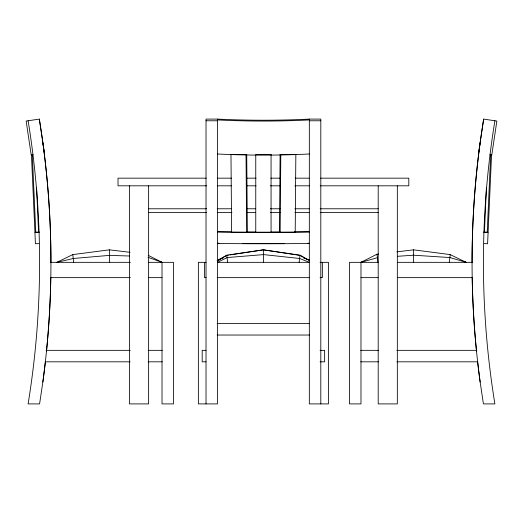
<?xml version="1.0" encoding="UTF-8"?>
<svg xmlns="http://www.w3.org/2000/svg" width="523" height="523" viewBox="0 0 523 523"><rect width="100%" height="100%" fill="white"/><g stroke="black" fill="none" stroke-linecap="round" stroke-linejoin="round"><path stroke-width="0.78" d="M280.106 154.35L279.459 232.107L280.158 232.284L295.207 232.284L295.848 154.52L280.799 154.52L280.158 232.284M130.103 252.321L109.359 249.837L109.431 262.337M464.581 261.971L466.15 262.337L450.218 254.603L413.641 249.837L413.569 262.337M263.415 262.337L263.389 249.837L226.747 255.204L217.156 260.755M491.574 154.52L487.599 243.751L484.187 243.613M486.41 187.731L484.429 232.284L487.227 232.284L490.679 154.52M263.389 249.837L299.993 255.387L299.123 262.337M450.218 254.603L449.277 262.337M45.409 361.347A890.094 890.094 0 0 1 42.86 381.993L39.585 403.906L28.105 403.906A878.738 878.738 0 0 0 28.105 120.774M478.578 153.147L483.67 119.094L496.85 121.061L491.764 155.122L489.855 154.834M219.935 259.251L226.832 255.387L228.42 255.146M378.534 254.047L376.933 254.237L360.981 262.337L360.981 403.906L349.501 403.906L349.501 262.337L378.031 262.337M217.516 262.337L227.211 257.551L263.579 254.603L299.686 258.486L309.315 262.337M129.567 256.009L109.3 255.387L73.357 258.486L56.85 262.337L72.782 254.603L109.359 249.837M218.797 259.558L223.282 257.891M363.197 261.546L360.981 262.337L377.475 257.676L376.933 254.237M56.85 262.337L58.393 261.886M217.32 260.565L219.575 259.898M246.666 232.284L246.026 154.52L230.976 154.52L231.617 232.284L246.666 232.284L247.366 232.107L246.725 154.35M230.015 254.904L263.442 249.837L300.078 255.204L307.616 259.565M44.422 153.147L39.33 119.094L26.15 121.061L31.236 155.122L33.145 154.834M396.885 251.844L413.641 249.837M397.506 256.303L413.53 255.204L449.898 257.551L466.15 262.337M31.426 154.52L34.936 232.284L39.624 232.094M38.813 243.613L35.401 243.751L34.936 232.284M320.808 403.906L320.808 119.094L309.328 119.094A141.57 20.92 0 0 1 217.496 119.094L206.023 119.094L206.023 403.906M206.023 120.774L217.496 120.774M309.328 120.774L320.808 120.774M206.239 178.166L118.021 178.166L118.021 185.815L206.631 185.815M217.673 178.166L231.558 178.166M246.261 178.166L256.061 178.166M270.764 178.166L279.753 178.166M295.266 178.166L309.152 178.166M320.592 178.166L408.809 178.166L408.809 185.815L320.194 185.815M217.254 185.815L231.558 185.815M246.261 185.815L256.061 185.815M270.358 185.815L280.158 185.815M294.867 185.815L309.57 185.815M148.63 208.775L206.631 208.775M217.254 208.775L231.14 208.775M247.484 208.775L255.649 208.775M270.358 208.775L280.158 208.775M294.867 208.775L309.57 208.775M320.194 208.775L378.201 208.775M148.63 212.6L206.631 212.6M217.254 212.6L231.957 212.6M247.484 212.6L255.649 212.6M270.358 212.6L280.158 212.6M294.867 212.6L309.57 212.6M320.194 212.6L378.201 212.6M50.77 262.337L130.351 262.337M148.218 262.337L173.499 262.337L173.499 403.906L162.019 403.906L162.019 262.337L148.238 255.342M206.095 262.337L198.367 262.337L198.367 403.906L217.496 403.906L217.496 119.094M217.457 262.337L309.374 262.337M320.043 262.337L328.457 262.337L328.457 403.906L309.328 403.906L309.328 119.094M397.336 262.337L472.23 262.337M50.77 277.641L130.351 277.641M148.218 277.641L162.019 277.641M206.095 277.641L204.48 277.641L204.48 262.337M217.15 277.641L309.675 277.641M320.05 277.641L322.351 277.641L322.351 262.337M360.981 277.641L378.031 277.641M397.519 277.641L472.23 277.641M217.15 323.56L309.675 323.56M217.15 335.034L309.675 335.034M46.116 350.338L130.188 350.338M148.146 350.338L162.261 350.338M206.023 350.338L202.192 350.338L202.192 361.818L206.023 361.818M320.043 350.338L324.633 350.338L324.633 361.818L320.043 361.818M360.739 350.338L378.698 350.338M396.898 350.338L476.884 350.338M45.298 361.818L130.188 361.818M148.146 361.818L162.261 361.818M360.739 361.818L378.698 361.818M396.898 361.818L477.702 361.818M483.376 232.094L488.064 232.284M160.45 261.892L162.019 262.337L147.996 257.303M303.543 257.891L309.531 260.114M299.993 255.387L309.655 260.794M226.747 255.204L227.701 262.337M477.591 361.347A890.094 890.094 0 0 0 480.14 381.993L483.415 403.906L494.895 403.906A878.738 878.738 0 0 1 494.895 120.774M72.782 254.603L73.723 262.337M377.475 257.676L377.854 262.337M36.59 187.731L38.571 232.284L35.773 232.284L32.321 154.52M397.33 185.815L397.33 403.906L378.201 403.906L378.201 185.815M148.63 185.815L148.63 403.906L129.495 403.906L129.495 185.815M476.492 351.005A890.094 890.094 0 0 1 472.191 277.543M472.066 262.337A890.094 890.094 0 0 1 480.14 142.681M480.153 381.993A889.813 889.813 0 0 1 483.664 119.094M309.328 153.991A141.57 20.92 0 0 1 217.496 153.991M309.328 243.443A141.57 5.727 0 0 1 217.496 243.443M309.328 231.741A141.57 5.727 0 0 1 294.338 231.918M278.968 232.016A141.57 5.727 0 0 1 271.202 232.042M255.623 232.042A141.57 5.727 0 0 1 247.856 232.016M231.735 231.911A141.57 5.727 0 0 1 217.496 231.741M309.328 243.215A141.57 5.727 0 0 1 307.851 243.234M284.375 243.457A141.57 5.727 0 0 1 242.45 243.457M218.974 243.234A141.57 5.727 0 0 1 217.496 243.215M309.328 231.97A141.57 5.727 0 0 1 217.496 231.97M50.809 277.543A890.094 890.094 0 0 1 46.508 351.005M42.86 142.681A890.094 890.094 0 0 1 50.934 262.337M39.336 119.094A889.813 889.813 0 0 1 42.847 381.993M309.328 119.93A141.57 20.92 0 0 1 217.496 119.93M271.064 154.52L255.76 154.52L255.76 232.284L271.064 232.284L271.064 154.52"/></g></svg>
